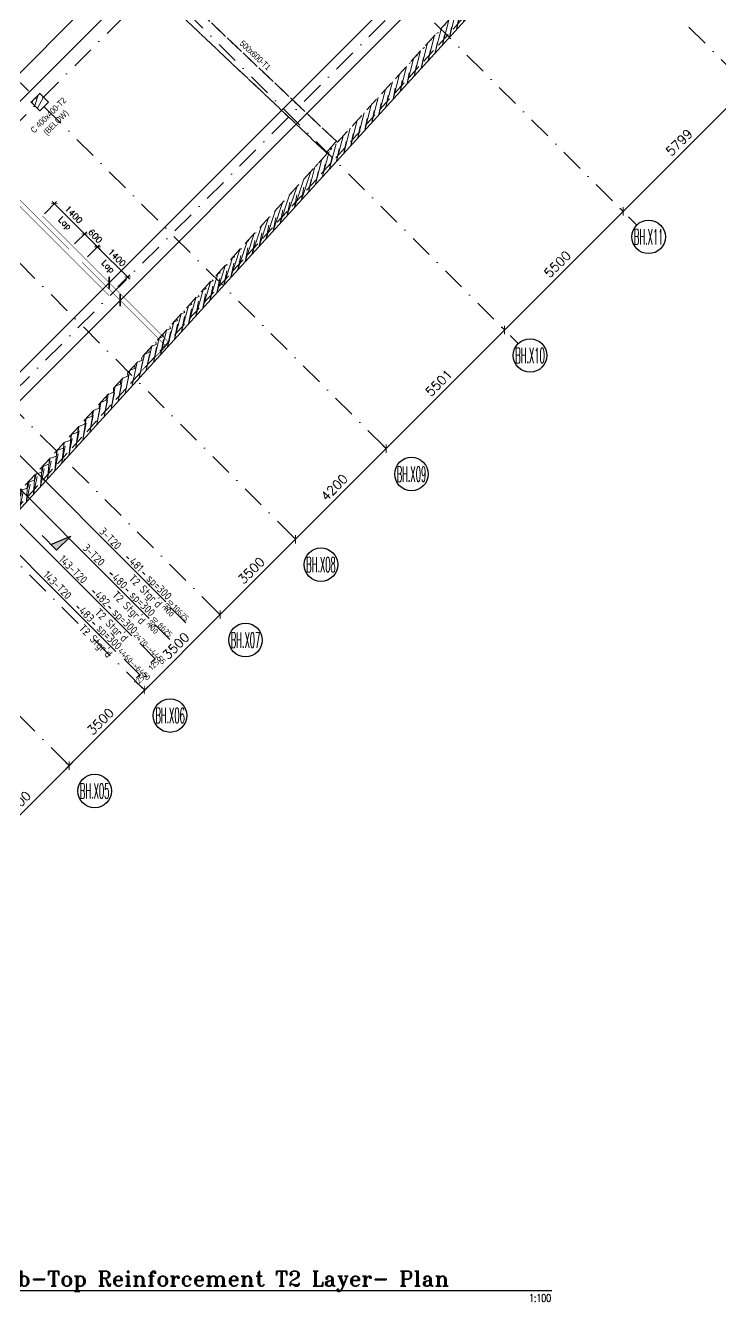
# Model space of a CAD drawing. Extents: x 660761725 to 1323371458, y 2734871439 to 5470067957.
# Drawn here: x 661769008 to 661791794, y 2735011059 to 2735053283 of the extents above; entities that cross this region are included whole.
import ezdxf
from ezdxf.enums import TextEntityAlignment as Align

# ---------------------------------------------------------------- set-up
doc = ezdxf.new("R2010")
doc.units = 0
for name, pattern in [('AXES', [1.95, 1.2, -0.25, 0.25, -0.25]), ('Hidden', [714.375, 476.25, -238.125]), ('sbp_axis_short', [10, 5, -2.5, 0, -2.5])]:
    doc.linetypes.add(name, pattern=pattern)
doc.layers.add('A-DETL', color=5, linetype='Continuous', lineweight=9, true_color=0x0000ff)
for name, color, linetype, lineweight in [('A-FLOR-PATT', 7, 'Continuous', 15), ('A-ROOF', 7, 'Continuous', 15), ('S-BEAM-IDEN', 2, 'Continuous', 9), ('S-COLS-IDEN', 7, 'Continuous', 9), ('S-GRID', 7, 'Continuous', 9), ('S-GRID-IDEN', 7, 'Continuous', 13)]:
    doc.layers.add(name, color=color, linetype=linetype, lineweight=lineweight)
for name, color, linetype in [('S-AXIS', 20, 'AXES'), ('S-DIMO', 100, 'Continuous'), ('S-RBAR-T16', 201, 'Continuous'), ('S-RBAR-T20', 10, 'Continuous'), ('S-RDIMO', 8, 'Continuous'), ('S-RSYMB', 7, 'Continuous'), ('S-SCEL-INDT', 222, 'Continuous'), ('S-SIMPLETEXT', 7, 'Continuous'), ('S-TXT', 3, 'Continuous'), ('S-TXT-B', 7, 'Continuous')]:
    doc.layers.add(name, color=color, linetype=linetype)
doc.styles.add('Arial Narrow_1', font='ARIALN.TTF', dxfattribs={"height": 199.9999999999998})
doc.styles.add('ARMACAD', font='isocp.shx')
doc.styles.add('ROMANS', font='romans.shx')
doc.styles.add('ROMANT', font='romant')
doc.dimstyles.new('S-DIMI-100', dxfattribs={"dimscale": 100, "dimtxt": 2, "dimasz": 1.5, "dimexe": 1, "dimexo": 1, "dimgap": 1, "dimtad": 1, "dimdec": 0, "dimzin": 12, "dimdsep": 46, "dimtxsty": 'ROMANS', "dimblk": 'ARCHTICK', "dimcen": 0.09, "dimdle": 1, "dimclrd": 8, "dimclre": 8, "dimclrt": 4, "dimadec": 0, "dimazin": 3, "dimtfac": 1, "dimtdec": 0, "dimtix": 1, "dimtmove": 1, "dimatfit": 3, "dimtolj": 1, "dimtzin": 0, "dimarcsym": 0})
doc.dimstyles.new('S-DIMO-100', dxfattribs={"dimscale": 100, "dimtxt": 3, "dimasz": 2, "dimexe": 1.5, "dimexo": 1.5, "dimgap": 1.5, "dimtad": 1, "dimdec": 0, "dimzin": 12, "dimdsep": 46, "dimtxsty": 'ROMANS', "dimblk": 'ARCHTICK', "dimcen": 0.09, "dimdle": 1.5, "dimclrd": 8, "dimclre": 8, "dimclrt": 4, "dimadec": 0, "dimazin": 3, "dimtfac": 1, "dimtdec": 0, "dimtix": 1, "dimtmove": 1, "dimatfit": 3, "dimfxl": 1, "dimtolj": 1, "dimtzin": 0, "dimarcsym": 0})
pattern_1 = [(74.99999999999999, (0, 0), (-153.3407249233896, 41.08752341002518), [])]

# ---------------------------------------------------------------- blocks, each defined once
blk = doc.blocks.new('_ARCHTICK')
at = {"color": 0, "linetype": 'ByBlock', "const_width": 0.15}
blk.add_lwpolyline([(-0.5, -0.5), (0.5, 0.5)], dxfattribs=at)
blk = doc.blocks.new('*D105')
at = {"layer": 'S-DIMO', "color": 8, "lineweight": -2, "transparency": 16777216}
for p, q in [((662674754.0790224, 2734543603.283851), (662670653.1521118, 2734539502.166811)), ((662674641.9498223, 2734543503.280735), (662674541.9469882, 2734543603.278934)), ((662670753.1495123, 2734539614.301164), (662670653.1471945, 2734539714.298845))]:
    blk.add_line(p, q, dxfattribs=at)
at = {"layer": 'S-DIMO', "color": 8, "lineweight": -2, "transparency": 16777216, "xscale": 200, "yscale": 200, "zscale": 200}
for p, rotation in [((662674648.0154641, 2734543497.215375), 45.00132815847456), ((662670759.2156703, 2734539608.235287), 225.0013281584746)]:
    blk.add_blockref('_ARCHTICK', p, dxfattribs=dict(at, rotation=rotation))
at = {"layer": 'S-DIMO', "color": 4, "transparency": 16777216, "insert": (662672491.478615, 2734541764.852448), "char_height": 300, "width": 199.5440968434552, "attachment_point": 5, "rotation": 45.00132815847457, "style": 'ROMANS'}
blk.add_mtext('\\A1;5500', dxfattribs=at)
blk = doc.blocks.new('*D106')
at = {"layer": 'S-DIMO', "color": 8, "lineweight": -2, "transparency": 16777216}
for p, q in [((662670865.278712, 2734539714.304279), (662666763.37868, 2734535612.214072)), ((662670753.1495123, 2734539614.301164), (662670653.146678, 2734539714.299362)), ((662666863.2801453, 2734535724.444356), (662666763.3737628, 2734535824.346107))]:
    blk.add_line(p, q, dxfattribs=at)
at = {"layer": 'S-DIMO', "color": 8, "lineweight": -2, "transparency": 16777216, "xscale": 200, "yscale": 200, "zscale": 200}
for p, rotation in [((662670759.2151537, 2734539608.235803), 45.00132815847456), ((662666869.4422386, 2734535718.282548), 225.0013281584746)]:
    blk.add_blockref('_ARCHTICK', p, dxfattribs=dict(at, rotation=rotation))
at = {"layer": 'S-DIMO', "color": 4, "transparency": 16777216, "insert": (662668602.1917437, 2734537875.386292), "char_height": 300, "width": 199.5440968434552, "attachment_point": 5, "rotation": 45.00132815847457, "style": 'ROMANS'}
blk.add_mtext('\\A1;5501', dxfattribs=at)
blk = doc.blocks.new('*D107')
at = {"layer": 'S-DIMO', "color": 8, "lineweight": -2, "transparency": 16777216}
for p, q in [((662666975.5054024, 2734535824.351418), (662663793.5986494, 2734532642.297144)), ((662666863.2801453, 2734535724.444356), (662666763.3733683, 2734535824.346501)), ((662663893.431664, 2734532754.595875), (662663793.5937319, 2734532854.429178))]:
    blk.add_line(p, q, dxfattribs=at)
at = {"layer": 'S-DIMO', "color": 8, "lineweight": -2, "transparency": 16777216, "xscale": 200, "yscale": 200, "zscale": 200}
for p, rotation in [((662666869.4418441, 2734535718.282943), 45.00132815847456), ((662663899.6622077, 2734532748.36562), 225.0013281584746)]:
    blk.add_blockref('_ARCHTICK', p, dxfattribs=dict(at, rotation=rotation))
at = {"layer": 'S-DIMO', "color": 4, "transparency": 16777216, "insert": (662665172.4150739, 2734534445.451398), "char_height": 300, "width": 199.5440968434552, "attachment_point": 5, "rotation": 45.00132815847457, "style": 'ROMANS'}
blk.add_mtext('\\A1;4200', dxfattribs=at)
blk = doc.blocks.new('*D108')
at = {"layer": 'S-DIMO', "color": 8, "lineweight": -2, "transparency": 16777216}
for p, q in [((662664005.7254373, 2734532854.434425), (662661318.7819568, 2734530167.366371)), ((662663893.431664, 2734532754.595875), (662663793.5934029, 2734532854.429507)), ((662661418.55793, 2734530279.72214), (662661318.7770395, 2734530379.498405))]:
    blk.add_line(p, q, dxfattribs=at)
at = {"layer": 'S-DIMO', "color": 8, "lineweight": -2, "transparency": 16777216, "xscale": 200, "yscale": 200, "zscale": 200}
for p, rotation in [((662663899.6618787, 2734532748.365949), 45.00132815847456), ((662661424.8455154, 2734530273.434847), 225.0013281584746)]:
    blk.add_blockref('_ARCHTICK', p, dxfattribs=dict(at, rotation=rotation))
at = {"layer": 'S-DIMO', "color": 4, "transparency": 16777216, "insert": (662662450.1167449, 2734531723.027515), "char_height": 300, "width": 199.5440968434552, "attachment_point": 5, "rotation": 45.00132815847457, "style": 'ROMANS'}
blk.add_mtext('\\A1;3500', dxfattribs=at)
blk = doc.blocks.new('*D109')
at = {"layer": 'S-DIMO', "color": 8, "lineweight": -2, "transparency": 16777216}
for p, q in [((662661530.908745, 2734530379.503651), (662658843.9652648, 2734527692.435597)), ((662661418.55793, 2734530279.72214), (662661318.7767109, 2734530379.498734)), ((662658943.6841958, 2734527804.848407), (662658843.9603475, 2734527904.567632))]:
    blk.add_line(p, q, dxfattribs=at)
at = {"layer": 'S-DIMO', "color": 8, "lineweight": -2, "transparency": 16777216, "xscale": 200, "yscale": 200, "zscale": 200}
for p, rotation in [((662661424.8451867, 2734530273.435175), 45.00132815847456), ((662658950.0288234, 2734527798.504073), 225.0013281584746)]:
    blk.add_blockref('_ARCHTICK', p, dxfattribs=dict(at, rotation=rotation))
at = {"layer": 'S-DIMO', "color": 4, "transparency": 16777216, "insert": (662659975.300053, 2734529248.096741), "char_height": 300, "width": 199.5440968434552, "attachment_point": 5, "rotation": 45.00132815847457, "style": 'ROMANS'}
blk.add_mtext('\\A1;3500', dxfattribs=at)
blk = doc.blocks.new('*D110')
at = {"layer": 'S-DIMO', "color": 8, "lineweight": -2, "transparency": 16777216}
for p, q in [((662659056.0920541, 2734527904.572876), (662656369.1485739, 2734525217.504823)), ((662658943.6841958, 2734527804.848407), (662658843.96002, 2734527904.567959)), ((662656468.8104615, 2734525329.974672), (662656369.1436564, 2734525429.636857))]:
    blk.add_line(p, q, dxfattribs=at)
at = {"layer": 'S-DIMO', "color": 8, "lineweight": -2, "transparency": 16777216, "xscale": 200, "yscale": 200, "zscale": 200}
for p, rotation in [((662658950.0284958, 2734527798.504401), 45.00132815847456), ((662656475.2121322, 2734525323.573298), 225.0013281584746)]:
    blk.add_blockref('_ARCHTICK', p, dxfattribs=dict(at, rotation=rotation))
at = {"layer": 'S-DIMO', "color": 4, "transparency": 16777216, "insert": (662657500.4833618, 2734526773.165967), "char_height": 300, "width": 199.5440968434552, "attachment_point": 5, "rotation": 45.00132815847457, "style": 'ROMANS'}
blk.add_mtext('\\A1;3500', dxfattribs=at)
blk = doc.blocks.new('*D111')
at = {"layer": 'S-DIMO', "color": 8, "lineweight": -2, "transparency": 16777216}
for p, q in [((662656581.2752955, 2734525429.642169), (662653399.3685427, 2734522247.587895)), ((662656468.8104615, 2734525329.974672), (662656369.1432611, 2734525429.637252)), ((662653498.9619807, 2734522360.126192), (662653399.3636252, 2734522459.71993))]:
    blk.add_line(p, q, dxfattribs=at)
at = {"layer": 'S-DIMO', "color": 8, "lineweight": -2, "transparency": 16777216, "xscale": 200, "yscale": 200, "zscale": 200}
for p, rotation in [((662656475.2117369, 2734525323.573694), 45.00132815847456), ((662653505.432101, 2734522353.656371), 225.0013281584746)]:
    blk.add_blockref('_ARCHTICK', p, dxfattribs=dict(at, rotation=rotation))
at = {"layer": 'S-DIMO', "color": 4, "transparency": 16777216, "insert": (662654778.1849672, 2734524050.74215), "char_height": 300, "width": 199.5440968434552, "attachment_point": 5, "rotation": 45.00132815847457, "style": 'ROMANS'}
blk.add_mtext('\\A1;4200', dxfattribs=at)
blk = doc.blocks.new('*D127')
at = {"layer": 'S-DIMO', "color": 8, "lineweight": -2, "transparency": 16777216}
for p, q in [((662678854.723641, 2734547703.922133), (662674542.0217499, 2734543391.221697)), ((662678742.590898, 2734547603.922844), (662678642.5916067, 2734547703.92217)), ((662674642.6979969, 2734543502.677485), (662674542.0217856, 2734543603.353731))]:
    blk.add_line(p, q, dxfattribs=at)
at = {"layer": 'S-DIMO', "color": 8, "lineweight": -2, "transparency": 16777216, "xscale": 200, "yscale": 200, "zscale": 200}
for p, rotation in [((662678748.657606, 2734547597.856134), 44.99999034024764), ((662674648.0877849, 2734543497.287696), 224.9999903402476)]:
    blk.add_blockref('_ARCHTICK', p, dxfattribs=dict(at, rotation=rotation))
at = {"layer": 'S-DIMO', "color": 4, "transparency": 16777216, "insert": (662676486.2406967, 2734545759.703985), "char_height": 300, "width": 199.5440968434552, "attachment_point": 5, "rotation": 44.999990340247656, "style": 'ROMANS'}
blk.add_mtext('\\A1;5799', dxfattribs=at)
blk = doc.blocks.new('*U1142')
at = {"layer": 'S-AXIS', "color": 3, "linetype": 'Continuous'}
blk.add_circle((0, 5.5), 5.5, dxfattribs=at)
at = {"layer": 'S-AXIS', "color": 3, "linetype": 'Continuous', "ltscale": 0.5, "style": 'ROMANT', "width": 0.4, "flags": 8}
blk.add_attdef('A', text='', height=5, dxfattribs=at).set_placement((0, 5.5), align=Align.MIDDLE_CENTER)
blk = doc.blocks.new('*U1141')
at = {"layer": 'S-SCEL-INDT'}
blk.add_line((-1.598034076772778e-05, -9.017526509425661), (-4.236298395894313e-05, 0), dxfattribs=at)
blk.add_lwpolyline([(-1.598034251388655e-05, -9.017526509426535), (-2.729673832266011e-05, -5.517526509764139), (8.74998401881464, -9.017498218424205), (-1.598034251388655e-05, -9.017526509426535)], dxfattribs=at)
blk.add_solid([(8.749984018815223, -9.017498218424496), (-1.598034076772778e-05, -9.017526509423043), (4.374978361036412, -7.267512364094754), (-2.729674239717861e-05, -5.517526509763265)], dxfattribs=at)
blk = doc.blocks.new('I am… Limitless.')
at = {"layer": 'S-SCEL-INDT', "xscale": 75.00000000000088, "yscale": 75.00000000000088, "zscale": 75.00000000000088, "rotation": 44.999843533023}
blk.add_blockref('*U1141', (662368372.2272542, 2734532864.760094), dxfattribs=at)
blk = doc.blocks.new('I am… Atomic.')
at = {"layer": 'A-FLOR-PATT', "transparency": 33554600}
h = blk.add_hatch(dxfattribs=at)
h.set_pattern_fill('ANSI31', color=8, scale=50, angle=30, style=0)
h.set_pattern_definition(pattern_1)
edge = h.paths.add_edge_path()
edge.add_line((662389967.6433319, 2734579123.010657), (662390007.8012236, 2734579503.468677))
edge.add_line((662342114.705975, 2734544592.546931), (662390007.8012234, 2734579503.468677))
edge.add_line((662363195.8073889, 2734559608.047176), (662389967.7690635, 2734579123.040917))
edge.add_line((662362417.6524743, 2734559040.823584), (662363719.8899552, 2734559990.06879))
edge.add_line((662346720.4841449, 2734547598.623516), (662362783.6519626, 2734559307.613063))
edge.add_line((662345821.5310795, 2734546943.346041), (662347578.010761, 2734548223.703842))
edge.add_line((662342292.6126368, 2734544370.997322), (662346307.4227723, 2734547297.529027))
edge.add_line((662325865.2845687, 2734528370.671522), (662342114.6925843, 2734544592.5523))
edge.add_line((662340490.7204528, 2734542572.157625), (662342149.9785906, 2734544228.604904))
edge.add_line((662339422.0417168, 2734541505.28928), (662341320.3495216, 2734543400.381265))
edge.add_line((662336597.6306283, 2734538685.662872), (662340136.8031961, 2734542218.839921))
edge.add_line((662332705.8949801, 2734534800.520002), (662336243.7133716, 2734538332.345168))
edge.add_line((662332253.0745114, 2734534348.466631), (662332782.9359009, 2734534877.430412))
edge.add_line((662326312.3910785, 2734528417.846987), (662332351.9776915, 2734534447.202265))
edge.add_line((662325865.2845687, 2734528370.671522), (662326312.3910785, 2734528417.846987))
h = blk.add_hatch(dxfattribs=at)
h.set_pattern_fill('ANSI31', color=8, scale=50, angle=30, style=0)
h.set_pattern_definition(pattern_1)
edge = h.paths.add_edge_path()
edge.add_line((662389967.6433319, 2734579123.010657), (662390007.8012236, 2734579503.468677))
edge.add_line((662390178.8400514, 2734578972.951882), (662393574.2351673, 2734576558.543434))
edge.add_line((662390389.9110394, 2734578822.862847), (662389967.7690635, 2734579123.040917))
edge.add_line((662401600.1085552, 2734571260.373601), (662390007.8012234, 2734579503.468677))
edge.add_line((662401045.2346829, 2734570742.112331), (662400996.5411683, 2734571280.666277))
edge.add_line((662400996.5411683, 2734571280.666277), (662391834.41239, 2734577795.702194))
edge.add_line((662401631.7932035, 2734570909.939), (662401600.1085552, 2734571260.373601))
edge.add_line((662398386.0115408, 2734568087.393885), (662401045.2346829, 2734570742.112331))
edge.add_line((662378065.801715, 2734545768.423274), (662383150.2610395, 2734551353.010825))
edge.add_line((662383150.2610395, 2734551353.010825), (662388234.7203641, 2734556937.598375))
edge.add_line((662388234.7203641, 2734556937.598375), (662393319.1796887, 2734562522.185926))
edge.add_line((662393319.1796887, 2734562522.185926), (662398403.6390133, 2734568106.773477))
edge.add_line((662377177.0145457, 2734544792.211362), (662378389.7704264, 2734546124.258873))
edge.add_line((662345219.5168241, 2734509691.243385), (662350637.7770958, 2734515642.46591))
edge.add_line((662350637.7770958, 2734515642.46591), (662356056.0373675, 2734521593.688435))
edge.add_line((662356056.0373675, 2734521593.688435), (662361474.2976393, 2734527544.91096))
edge.add_line((662361474.2976393, 2734527544.91096), (662366892.5579109, 2734533496.133485))
edge.add_line((662366892.5579109, 2734533496.133485), (662372310.8181826, 2734539447.35601))
edge.add_line((662372310.8181826, 2734539447.35601), (662377729.0784543, 2734545398.578536))
edge.add_line((662345267.5598451, 2734509156.384884), (662400082.3408674, 2734569362.972085))
edge.add_line((662401418.6805061, 2734570690.601139), (662400941.3227103, 2734570214.051982))
edge.add_line((662400082.3408674, 2734569362.972085), (662401631.7932035, 2734570909.939))
h = blk.add_hatch(dxfattribs=at)
h.set_pattern_fill('ANSI31', color=8, scale=50, angle=30, style=0)
h.set_pattern_definition(pattern_1)
edge = h.paths.add_edge_path()
edge.add_line((662345468.2720397, 2734510142.524049), (662345661.1307589, 2734509588.669044))
edge.add_line((662345219.5168241, 2734509691.243385), (662350637.7770958, 2734515642.46591))
edge.add_line((662350637.7770958, 2734515642.46591), (662356056.0373675, 2734521593.688435))
edge.add_line((662356056.0373675, 2734521593.688435), (662361474.2976393, 2734527544.91096))
edge.add_line((662361474.2976393, 2734527544.91096), (662366892.5579109, 2734533496.133485))
edge.add_line((662366892.5579109, 2734533496.133485), (662372310.8181826, 2734539447.35601))
edge.add_line((662372310.8181826, 2734539447.35601), (662377729.0784543, 2734545398.578536))
edge.add_line((662345267.5598451, 2734509156.384884), (662400082.3408674, 2734569362.972085))
h = blk.add_hatch(dxfattribs=at)
h.set_pattern_fill('ANSI31', color=8, scale=50, angle=30, style=0)
h.set_pattern_definition(pattern_1)
h.paths.add_polyline_path([(662368018.2940872, 2734547083.271142), (662368300.617474, 2734546800.468535), (662368583.4090011, 2734547083.25984), (662368301.0856143, 2734547366.062447)])
at = {"layer": 'A-DETL', "color": 8, "linetype": 'Hidden', "lineweight": 9}
for p, q in [((662399013.4511831, 2734568320.204953), (662345232.817815, 2734509249.488402)), ((662378030.5586636, 2734545796.742826), (662372369.9076654, 2734551148.681896)), ((662372372.3963819, 2734551151.358075), (662378065.801715, 2734545768.423274)), ((662372026.4536644, 2734550785.418594), (662377695.3699126, 2734545425.665033)), ((662377729.0784543, 2734545398.578536), (662372028.8346336, 2734550787.97891)), ((662368301.0856143, 2734547366.062447), (662368018.2940872, 2734547083.271142)), ((662368280.4742672, 2734547374.32055), (662368301.0856143, 2734547366.062447)), ((662368583.4090011, 2734547083.25984), (662368301.0856143, 2734547366.062447)), ((662367997.3403584, 2734547091.666423), (662368018.2940872, 2734547083.271142)), ((662368018.2940872, 2734547083.271142), (662368300.617474, 2734546800.468535)), ((662368300.617474, 2734546800.468535), (662368583.4090011, 2734547083.25984)), ((662368583.2922894, 2734547083.306602), (662368563.5968608, 2734547091.197734)), ((662368280.4629518, 2734546808.543607), (662368300.5007621, 2734546800.515296))]:
    blk.add_line(p, q, dxfattribs=at)
at = {"layer": 'A-DETL', "color": 8, "linetype": 'Hidden', "lineweight": 9, "flags": 128}
for points in [[(662378065.801715, 2734545768.423274), (662383150.2610395, 2734551353.010825), (662388234.7203641, 2734556937.598375), (662393319.1796887, 2734562522.185926), (662398403.6390133, 2734568106.773477)], [(662378030.5586636, 2734545796.742826), (662377982.6745564, 2734545743.731713), (662377934.790449, 2734545690.7206), (662377886.9063418, 2734545637.709486), (662377839.0222344, 2734545584.698373), (662377791.1381272, 2734545531.68726), (662377743.2540199, 2734545478.676146), (662377695.3699126, 2734545425.665033)], [(662378065.801715, 2734545768.423274), (662378054.0540313, 2734545777.863125), (662378042.3063474, 2734545787.302976), (662378030.5586636, 2734545796.742826)], [(662345219.5168241, 2734509691.243385), (662350637.7770958, 2734515642.46591), (662356056.0373675, 2734521593.688435), (662361474.2976393, 2734527544.91096), (662366892.5579109, 2734533496.133485), (662372310.8181826, 2734539447.35601), (662377729.0784543, 2734545398.578536)], [(662377695.3699126, 2734545425.665033), (662377706.6060932, 2734545416.6362), (662377717.8422737, 2734545407.607368), (662377729.0784543, 2734545398.578536)]]:
    blk.add_lwpolyline(points, dxfattribs=at)
at = {"layer": 'A-ROOF', "color": 8, "lineweight": 13}
blk.add_line((662345267.5598451, 2734509156.384884), (662400082.3408674, 2734569362.972085), dxfattribs=at)
at = {"layer": 'S-BEAM-IDEN', "color": 8, "insert": (662374974.9249395, 2734549129.078041), "char_height": 199.9999999999999, "width": 1539.239999999999, "attachment_point": 1, "rotation": 316.6069394098365, "style": 'Arial Narrow_1'}
blk.add_mtext('500x600-T1', dxfattribs=at)
at = {"layer": 'S-COLS-IDEN', "color": 8, "char_height": 199.9999999999998, "attachment_point": 1, "rotation": 44.99999999999995, "style": 'Arial Narrow_1'}
for s, insert, width in [('C 400x400-T2', (662367973.1445948, 2734546189.936835), 1819.830624999998), ('(BELOW)', (662368394.0941005, 2734546124.455801), 1218.564999999999)]:
    blk.add_mtext(s, dxfattribs=dict(at, insert=insert, width=width))
blk = doc.blocks.new('*D353')
at = {"layer": 'S-RBAR-T16', "color": 8, "lineweight": -2, "transparency": 16777216}
for p, q in [((661771034.3951735, 2735045705.355265), (661771432.1937845, 2735046103.153607)), ((661772422.1429694, 2735044971.782351), (661771290.7724283, 2735046103.153655)), ((661772024.3447405, 2735044715.405699), (661772422.1430169, 2735045113.203707))]:
    blk.add_line(p, q, dxfattribs=at)
at = {"layer": 'S-RBAR-T16', "color": 8, "lineweight": -2, "transparency": 16777216, "xscale": 150, "yscale": 150, "zscale": 150}
for p, rotation in [((661771361.4830825, 2735046032.442953), 134.9999806816024), ((661772351.432315, 2735045042.493053), 314.9999806816024)]:
    blk.add_blockref('_ARCHTICK', p, dxfattribs=dict(at, rotation=rotation))
at = {"layer": 'S-RBAR-T16', "color": 4, "transparency": 16777216, "char_height": 200, "attachment_point": 5, "rotation": 314.99998068160244, "style": 'ROMANS'}
for s, insert in [('\\A1;Lap', (661771691.4660608, 2735045372.476477)), ('\\A1;1400', (661771997.8791026, 2735045678.889312))]:
    blk.add_mtext(s, dxfattribs=dict(at, insert=insert))
blk = doc.blocks.new('*D354')
at = {"layer": 'S-RBAR-T16', "color": 8, "lineweight": -2, "transparency": 16777216}
for p, q in [((661769620.1816899, 2735047119.568761), (661770017.9803556, 2735047517.367158)), ((661771007.9293957, 2735046385.996047), (661769876.5589994, 2735047517.367206)), ((661770610.1311042, 2735046129.619332), (661771007.9294434, 2735046527.417403))]:
    blk.add_line(p, q, dxfattribs=at)
at = {"layer": 'S-RBAR-T16', "color": 8, "lineweight": -2, "transparency": 16777216, "xscale": 150, "yscale": 150, "zscale": 150}
for p, rotation in [((661769947.2696537, 2735047446.656504), 134.9999806816024), ((661770937.2187414, 2735046456.706749), 314.9999806816024)]:
    blk.add_blockref('_ARCHTICK', p, dxfattribs=dict(at, rotation=rotation))
at = {"layer": 'S-RBAR-T16', "color": 4, "transparency": 16777216, "char_height": 200, "attachment_point": 5, "rotation": 314.99998068160244, "style": 'ROMANS'}
for s, insert in [('\\A1;1400', (661770583.6656014, 2735047093.102935)), ('\\A1;Lap', (661770277.2525595, 2735046786.6901))]:
    blk.add_mtext(s, dxfattribs=dict(at, insert=insert))
blk = doc.blocks.new('*D355')
at = {"layer": 'S-RBAR-T16', "color": 8, "lineweight": -2, "transparency": 16777216}
for p, q in [((661770610.1311042, 2735046129.619332), (661771007.9297154, 2735046527.417675)), ((661770937.2190135, 2735046456.707021), (661770831.153032, 2735046562.773074)), ((661771361.4829388, 2735046032.442809), (661770937.2190135, 2735046456.707021)), ((661771034.3951735, 2735045705.355265), (661771432.1936407, 2735046103.153463)), ((661771361.4829388, 2735046032.442809), (661771467.5489202, 2735045926.376757))]:
    blk.add_line(p, q, dxfattribs=at)
at = {"layer": 'S-RBAR-T16', "color": 8, "lineweight": -2, "transparency": 16777216, "xscale": 150, "yscale": 150, "zscale": 150}
for p, rotation in [((661770937.2190135, 2735046456.707021), 314.9999806816024), ((661771361.4829388, 2735046032.442809), 134.9999806816024)]:
    blk.add_blockref('_ARCHTICK', p, dxfattribs=dict(at, rotation=rotation))
at = {"layer": 'S-RBAR-T16', "color": 4, "transparency": 16777216, "insert": (661771290.77238, 2735046385.996223), "char_height": 200, "attachment_point": 5, "rotation": 314.99998068160244, "style": 'ROMANS'}
blk.add_mtext('\\A1;600', dxfattribs=at)
blk = doc.blocks.new('*U483')
at = {"layer": 'S-TXT', "color": 2}
blk.add_line((-7.499999999822649, 0), (7.499999999822649, 0), dxfattribs=at)
at = {"layer": 'S-TXT'}
blk.add_circle((0, 0), 7.499999999822649, dxfattribs=at)
at = {"layer": 'S-TXT-B', "color": 3}
blk.add_line((7.499999999822649, -1.836970198677591e-15), (285.1395665673421, -3.129387380412875e-14), dxfattribs=at)
at = {"layer": 'S-TXT', "style": 'ROMANS', "width": 0.7499999997726263}
blk.add_text('SCALE', height=2.500000000509317, dxfattribs=at).set_placement((9.999999999763531, -3.500000000713044))
at = {"layer": 'S-TXT', "color": 7, "style": 'ROMANT', "flags": 8}
blk.add_attdef('01', text='', height=5.000000001018634, dxfattribs=at).set_placement((0, 3.750000000763976), align=Align.MIDDLE)
blk.add_attdef('PLAN', text='', height=5.000000001018634, dxfattribs=at).set_placement((9.909673645741805, -0.1666666667006211), align=Align.BOTTOM_LEFT)
at = {"layer": 'S-TXT', "style": 'ROMANS', "width": 0.6999999997953636, "flags": 8}
blk.add_attdef('-', text='', height=2.250000000458385, dxfattribs=at).set_placement((0, -2.264055869549338), align=Align.MIDDLE)
at = {"layer": 'S-TXT', "style": 'ROMANS', "width": 0.7499999997726263, "flags": 8}
blk.add_attdef('1:250', text='', height=2.500000000509317, dxfattribs=at).set_placement((284.9554498818661, -4.500000000916803), align=Align.BOTTOM_RIGHT)
blk = doc.blocks.new('cadf_10')
at = {"color": 1}
for p, q in [((-4.158496580606208, 1.201089783226742), (-5.644468778018359, 1.201089783226742)), ((4.158496580606207, 1.201089783226742), (5.644468778018359, 1.201089783226742))]:
    blk.add_line(p, q, dxfattribs=at)
at = {"style": 'ARMACAD'}
for tag, p in [('$COM1', (-10.93526643674234, 2.542619974829577)), ('$COM2', (-9.757982686735758, -5.302973364669228))]:
    blk.add_attdef(tag, text='', height=3.5, dxfattribs=at).set_placement(p, align=Align.BOTTOM_RIGHT)
at = {"color": 1, "style": 'ARMACAD'}
blk.add_attdef('$NUM', text='', height=3.5, dxfattribs=at).set_placement((0, 0), align=Align.CENTER)
blk = doc.blocks.new('*U656', base_point=(661776284.0842087, 2735036790.69677))
at = {"layer": 'S-RSYMB'}
blk.add_lwpolyline([(661776320.0121251, 2735036978.861372), (661776286.1094804, 2735037012.764954, -0.4142135623730951), (661776286.1096154, 2735037022.544156), (661776293.606168, 2735037030.040502, -0.4142135623730951), (661776303.3853703, 2735037030.040367), (661776784.0842087, 2735036549.327767)], format="xyb", dxfattribs=at)
at = {"layer": 'S-RSYMB', "style": 'ARMACAD'}
for tag, rotation, p in [('D1', 44.99920833306125, (661776208.5417354, 2735037107.610732)), ('D0', 314.9992082949373, (661776221.7423993, 2735036914.497006)), ('D2', 314.9991799284542, (661776625.0532333, 2735036871.000183))]:
    blk.add_attdef(tag, text='', height=180, rotation=rotation, dxfattribs=at).set_placement(p, align=Align.MIDDLE_CENTER)
blk = doc.blocks.new('*U657', base_point=(661777297.2538552, 2735037803.866358))
at = {"layer": 'S-RSYMB'}
blk.add_lwpolyline([(661777326.5718962, 2735038003.408462), (661777298.9065254, 2735038031.074597, -0.4142135623730951), (661777298.9066356, 2735038039.054661), (661777305.0240022, 2735038045.171858, -0.4142135623730951), (661777313.0040656, 2735038045.171748), (661777797.2538552, 2735037560.908187)], format="xyb", dxfattribs=at)
at = {"layer": 'S-RSYMB', "style": 'ARMACAD'}
for tag, rotation, p in [('D1', 44.99920833306125, (661777220.6491627, 2735038123.431663)), ('D0', 314.9992082949373, (661777231.4208072, 2735037935.925374)), ('D2', 314.9991853222938, (661777636.4473964, 2735037884.356091))]:
    blk.add_attdef(tag, text='', height=180, rotation=rotation, dxfattribs=at).set_placement(p, align=Align.MIDDLE_CENTER)
blk = doc.blocks.new('cadf_04')
at = {"color": 8, "const_width": 0.5000000000000002}
blk.add_lwpolyline([(1.414213560521603, 1.414213564246893), (-1.414213556796312, -1.414213556796312)], dxfattribs=at)
blk = doc.blocks.new('*U658', base_point=(661769776.9309362, 2735030283.543879))
at = {"layer": 'S-RSYMB'}
blk.add_lwpolyline([(661769558.1408648, 2735030606.877515), (661770054.0513139, 2735030110.977965, -0.4142135623730951), (661770054.051531, 2735030091.23239), (661769923.0322623, 2735029960.210242)], format="xyb", dxfattribs=at)
at = {"layer": 'S-RSYMB', "style": 'ARMACAD'}
for tag, rotation, p in [('D0', 315.0006296464438, (661769887.4124756, 2735030440.245914)), ('D1', 45.00062970546641, (661770069.8600701, 2735029944.40493))]:
    blk.add_attdef(tag, text='', height=180, rotation=rotation, dxfattribs=at).set_placement(p, align=Align.MIDDLE_CENTER)
blk = doc.blocks.new('*U659', base_point=(661769882.9474885, 2735030389.560425))
at = {"layer": 'S-RSYMB'}
blk.add_lwpolyline([(661769285.9145194, 2735030693.413668), (661769783.1011986, 2735030196.236372, -0.4142135623730951), (661769783.1013261, 2735030182.652766), (661769686.1575636, 2735030085.707182)], format="xyb", dxfattribs=at)
at = {"layer": 'S-RSYMB', "style": 'ARMACAD'}
for tag, rotation, p in [('D0', 315.0005407152622, (661769615.8243715, 2735030526.143067)), ('D1', 45.00053825160936, (661769815.9474885, 2735030052.863458))]:
    blk.add_attdef(tag, text='', height=180, rotation=rotation, dxfattribs=at).set_placement(p, align=Align.MIDDLE_CENTER)
blk = doc.blocks.new('I am… All Range.')
at = {"layer": 'S-GRID', "color": 8, "linetype": 'sbp_axis_short', "lineweight": 13, "ltscale": 150}
for p, q in [((662622712.44625, 2734514326.959595), (662688816.0170653, 2734580430.53041)), ((662627061.1529542, 2734509978.252891), (662693164.7237693, 2734576081.823706)), ((662656650.5753036, 2734569695.938403), (662679193.2130787, 2734547153.300627)), ((662652549.4973798, 2734565594.860479), (662675093.4908426, 2734543051.956323)), ((662638694.7375193, 2734563892.988339), (662667314.0845935, 2734535273.641264)), ((662648660.6112016, 2734561705.974301), (662671204.6017749, 2734539163.067255)), ((662635724.8890384, 2734560923.139858), (662664344.2237372, 2734532303.805159)), ((662633250.0153042, 2734558448.266124), (662661869.4970862, 2734529828.784341)), ((662630775.1415697, 2734555973.392389), (662659394.7554803, 2734527353.778479)), ((662628300.2678357, 2734553498.518655), (662656919.881746, 2734524878.904745))]:
    blk.add_line(p, q, dxfattribs=at)
at = {"layer": 'S-GRID-IDEN', "color": 9}
ref = blk.add_blockref('*U1142', (662675482.4074033, 2734542113.055425), dxfattribs=dict(at, xscale=100.0000000000075, yscale=100, zscale=100.0000000000028, rotation=359.9999999381469))
ref.add_attrib('A', 'BH.X11', dxfattribs={"layer": 'S-AXIS', "color": 3, "linetype": 'Continuous', "ltscale": 0.5, "height": 499.9999999999999, "rotation": 359.9999999381469, "style": 'ROMANT', "width": 0.4000000000000299}).set_placement((662675482.407404, 2734542663.055425), align=Align.MIDDLE_CENTER)
ref = blk.add_blockref('*U1142', (662671593.5183631, 2734538224.166385), dxfattribs=dict(at, xscale=100.0000000000075, yscale=100, zscale=100.0000000000028, rotation=359.9999999381469))
ref.add_attrib('A', 'BH.X10', dxfattribs={"layer": 'S-AXIS', "color": 3, "linetype": 'Continuous', "ltscale": 0.5, "height": 499.9999999999999, "rotation": 359.9999999381469, "style": 'ROMANT', "width": 0.4000000000000299}).set_placement((662671593.5183637, 2734538774.166384), align=Align.MIDDLE_CENTER)
ref = blk.add_blockref('*U1142', (662667703.0011817, 2734534334.740394), dxfattribs=dict(at, xscale=100.0000000000075, yscale=100, zscale=100.0000000000028, rotation=359.9999999381469))
ref.add_attrib('A', 'BH.X09', dxfattribs={"layer": 'S-AXIS', "color": 3, "linetype": 'Continuous', "ltscale": 0.5, "height": 499.9999999999999, "rotation": 359.9999999381469, "style": 'ROMANT', "width": 0.4000000000000299}).set_placement((662667703.0011823, 2734534884.740393), align=Align.MIDDLE_CENTER)
ref = blk.add_blockref('*U1142', (662664733.1403254, 2734531364.904288), dxfattribs=dict(at, xscale=100.0000000000075, yscale=100, zscale=100.0000000000028, rotation=359.9999999381469))
ref.add_attrib('A', 'BH.X08', dxfattribs={"layer": 'S-AXIS', "color": 3, "linetype": 'Continuous', "ltscale": 0.5, "height": 499.9999999999999, "rotation": 359.9999999381469, "style": 'ROMANT', "width": 0.4000000000000299}).set_placement((662664733.140326, 2734531914.904288), align=Align.MIDDLE_CENTER)
ref = blk.add_blockref('*U1142', (662662258.4136744, 2734528889.883471), dxfattribs=dict(at, xscale=100.0000000000075, yscale=100, zscale=100.0000000000028, rotation=359.9999999381469))
ref.add_attrib('A', 'BH.X07', dxfattribs={"layer": 'S-AXIS', "color": 3, "linetype": 'Continuous', "ltscale": 0.5, "height": 499.9999999999999, "rotation": 359.9999999381469, "style": 'ROMANT', "width": 0.4000000000000299}).set_placement((662662258.413675, 2734529439.883471), align=Align.MIDDLE_CENTER)
ref = blk.add_blockref('*U1142', (662659783.6720685, 2734526414.877609), dxfattribs=dict(at, xscale=100.0000000000075, yscale=100, zscale=100.0000000000028, rotation=359.9999999381469))
ref.add_attrib('A', 'BH.X06', dxfattribs={"layer": 'S-AXIS', "color": 3, "linetype": 'Continuous', "ltscale": 0.5, "height": 499.9999999999999, "rotation": 359.9999999381469, "style": 'ROMANT', "width": 0.4000000000000299}).set_placement((662659783.6720691, 2734526964.877608), align=Align.MIDDLE_CENTER)
ref = blk.add_blockref('*U1142', (662657308.7983342, 2734523940.003874), dxfattribs=dict(at, xscale=100.0000000000075, yscale=100, zscale=100.0000000000028, rotation=359.9999999381469))
ref.add_attrib('A', 'BH.X05', dxfattribs={"layer": 'S-AXIS', "color": 3, "linetype": 'Continuous', "ltscale": 0.5, "height": 499.9999999999999, "rotation": 359.9999999381469, "style": 'ROMANT', "width": 0.4000000000000299}).set_placement((662657308.7983348, 2734524490.003874), align=Align.MIDDLE_CENTER)
at = {"layer": 'S-DIMO', "color": 3}
for base, p1, p2, angle, picture, middle in [((662674648.0877849, 2734543497.287696), (662678848.6568973, 2734547497.856809), (662674748.7639962, 2734543396.611451), 44.99999034024766, '*D127', (662676486.2406967, 2734545759.703985)), ((662670759.2156703, 2734539608.235287), (662674748.018298, 2734543397.217177), (662670859.2179883, 2734539508.237605), 45.00132815847456, '*D105', (662672491.478615, 2734541764.852448)), ((662666869.4422386, 2734535718.282548), (662670859.2179883, 2734539508.237605), (662666969.3486209, 2734535618.380797), 45.00132815847456, '*D106', (662668602.1917437, 2734537875.386292)), ((662663899.6622077, 2734532748.36562), (662666969.3486209, 2734535618.380797), (662663999.5001398, 2734532648.532316), 45.00132815847456, '*D107', (662665172.4150739, 2734534445.451398)), ((662661424.8455154, 2734530273.434847), (662663999.5001398, 2734532648.532316), (662661524.6264057, 2734530173.658582), 45.00132815847456, '*D108', (662662450.1167449, 2734531723.027515)), ((662658950.0288234, 2734527798.504073), (662661524.6264057, 2734530173.658582), (662659049.7526716, 2734527698.784848), 45.00132815847456, '*D109', (662659975.300053, 2734529248.096741)), ((662656475.2121322, 2734525323.573298), (662659049.7526716, 2734527698.784848), (662656574.8789375, 2734525223.911114), 45.00132815847456, '*D110', (662657500.4833618, 2734526773.165967)), ((662653505.432101, 2734522353.656371), (662656574.8789375, 2734525223.911114), (662653605.0304564, 2734522254.062633), 45.00132815847456, '*D111', (662654778.1849672, 2734524050.74215))]:
    dim = blk.add_linear_dim(base=base, p1=p1, p2=p2, angle=angle, dimstyle='S-DIMO-100', dxfattribs=at)
    dim.commit()
    dim.dimension.update_dxf_attribs({"geometry": picture, "text_midpoint": middle})

msp = doc.modelspace()

# ---------------------------------------------------------------- linework, layer by layer
at = {"layer": 'S-RBAR-T20', "linetype": 'Hidden', "const_width": 16}
for points in [[(661763957.5921769, 2735052428.7171), (661770432.9909052, 2735045953.133444)], [(661765265.7863443, 2735050908.481957), (661771741.1852181, 2735044432.898157)]]:
    msp.add_lwpolyline(points, dxfattribs=at)
for points in [[(661769549.1266164, 2735047049.170331), (661773654.5165691, 2735042943.857897, -0.4142135623730951), (661773654.5177217, 2735042821.17487), (661772840.4692669, 2735042007.109961)], [(661770857.3317091, 2735045528.946114), (661773553.4676628, 2735042832.869417, -0.4142135623730951), (661773553.4690113, 2735042710.186391), (661772677.9036614, 2735041834.601797)]]:
    msp.add_lwpolyline(points, format="xyb", dxfattribs=at)
at = {"layer": 'S-RDIMO'}
for p, q in [((661788616.5770352, 2735071543.050987), (661761924.8927772, 2735044851.368295)), ((661788977.5868919, 2735070970.027205), (661762285.5222929, 2735044278.724865)), ((661793523.2516251, 2735066636.397686), (661763526.6472238, 2735036639.795043)), ((661793884.178321, 2735066063.315761), (661763887.9654955, 2735036066.443646)), ((661766788.8007804, 2735038967.27876), (661772483.3118591, 2735033272.767346))]:
    msp.add_line(p, q, dxfattribs=at)
for points in [[(661764483.9329158, 2735043505.495481), (661767332.0743023, 2735040657.353927, -1), (661767544.2063304, 2735040445.221886), (661767799.3648585, 2735040190.063344, -1), (661768011.4968866, 2735039977.931303), (661773599.9862193, 2735034389.441642)], [(661764743.0157751, 2735042159.449165), (661766788.5925817, 2735040113.872239, -1), (661767000.7246099, 2735039901.740198), (661767255.8891263, 2735039646.575666, -1), (661767468.0211544, 2735039434.443625), (661773056.5044985, 2735033845.959954)], [(661765804.8812183, 2735038918.028904), (661766166.1237566, 2735038556.786345, -1), (661766378.2557847, 2735038344.654304), (661771966.7271204, 2735032756.182639)]]:
    msp.add_lwpolyline(points, format="xyb", dxfattribs=at)

# ---------------------------------------------------------------- block references
at = {"layer": 'S-AXIS'}
for name, p in [('I am… All Range.', (-886040.414914608, 503695.4297404289)), ('I am… Atomic.', (-598829.7953836918, 503695.4297404289)), ('I am… Limitless.', (-598829.7953836918, 503695.4297404289))]:
    msp.add_blockref(name, p, dxfattribs=at)
ref = msp.add_blockref('*U483', (661757749.0433433, 2735011809.330571), dxfattribs=dict(at, xscale=100, yscale=100, zscale=100))
ref.add_attrib('01', 'A', dxfattribs={"layer": 'S-TXT', "color": 7, "height": 500.0000001018634, "style": 'ROMANT'}).set_placement((661757749.0433433, 2735012184.330571), align=Align.MIDDLE)
ref.add_attrib('PLAN', 'Zone 6-Level 5-Rebar-Slab-Top Reinforcement T2 Layer- Plan ', dxfattribs={"layer": 'S-TXT', "color": 7, "height": 500.0000001018634, "style": 'ROMANT'}).set_placement((661758740.0107079, 2735011792.663904), align=Align.BOTTOM_LEFT)
ref.add_attrib('-', '-', dxfattribs={"layer": 'S-TXT', "height": 225.0000000458385, "style": 'ROMANS', "width": 0.6999999997953636}).set_placement((661757749.0433433, 2735011582.924984), align=Align.MIDDLE)
ref.add_attrib('1:250', '1:100', dxfattribs={"layer": 'S-TXT', "height": 250.0000000509317, "style": 'ROMANS', "width": 0.7499999997726263}).set_placement((661786244.5883315, 2735011359.330571), align=Align.BOTTOM_RIGHT)
at = {"layer": 'S-RDIMO', "xscale": 100, "yscale": 100, "zscale": 100}
for p, rotation in [((661771742.5955136, 2735044855.742851), 224.9999983186289), ((661772103.823245, 2735044282.481973), 225.000629648745)]:
    msp.add_blockref('cadf_04', p, dxfattribs=dict(at, rotation=rotation))
at = {"layer": 'S-RSYMB'}
for name, p, values in [('*U657', (661773754.9478009, 2735033947.92296, 1e-08), {'D0': '700', 'D1': '330', 'D2': '10625'}), ('*U656', (661773240.0095643, 2735033393.899205, 1e-08), {'D0': '700', 'D1': '330', 'D2': '8625'}), ('*U658', (661772965.0529244, 2735032708.158306, -1e-08), {'D0': '2470->4455', 'D1': '1250'}), ('*U659', (661772838.8805153, 2735032204.89284, -1e-08), {'D0': '4460->6450', 'D1': '1250'})]:
    msp.add_blockref(name, p, dxfattribs=at).add_auto_attribs(values)
at = {"layer": 'S-SIMPLETEXT'}
ref = msp.add_blockref('cadf_10', (661772550.3969822, 2735035518.580456), dxfattribs=dict(at, xscale=74.99999998083516, yscale=75, zscale=75, rotation=314.9999983257133))
ref.add_attrib('$NUM', '481', dxfattribs={"color": 1, "height": 262.5, "rotation": 315, "style": 'ARMACAD', "flags": 2}).set_placement((661772550.3969822, 2735035518.580456), align=Align.CENTER)
ref.add_attrib('$COM1', '3-T20         sp=300', dxfattribs={"height": 262.5, "rotation": 315, "style": 'ARMACAD', "flags": 2}).set_placement((661773639.7609769, 2735034429.216398), align=Align.RIGHT)
ref = msp.add_blockref('cadf_10', (661772006.9152614, 2735034975.098768), dxfattribs=dict(at, xscale=74.99999998083516, yscale=75, zscale=75, rotation=314.9999983257133))
ref.add_attrib('$NUM', '480', dxfattribs={"color": 1, "height": 262.5, "rotation": 315, "style": 'ARMACAD', "flags": 2}).set_placement((661772006.9152614, 2735034975.098768), align=Align.CENTER)
ref.add_attrib('$COM1', '3-T20         sp=300', dxfattribs={"height": 262.5, "rotation": 315, "style": 'ARMACAD', "flags": 2}).set_placement((661773096.2792561, 2735033885.734709), align=Align.RIGHT)
ref = msp.add_blockref('cadf_10', (661771433.7226219, 2735034401.906161), dxfattribs=dict(at, xscale=74.99999998083516, yscale=75, zscale=75, rotation=314.9999983257133))
ref.add_attrib('$NUM', '482', dxfattribs={"color": 1, "height": 262.5, "rotation": 315, "style": 'ARMACAD', "flags": 2}).set_placement((661771433.7226219, 2735034401.906161), align=Align.CENTER)
ref.add_attrib('$COM1', '143-T20         sp=300', dxfattribs={"height": 262.5, "rotation": 315, "style": 'ARMACAD', "flags": 2}).set_placement((661772523.0866166, 2735033312.542102), align=Align.RIGHT)
ref = msp.add_blockref('cadf_10', (661770917.1378834, 2735033885.321453), dxfattribs=dict(at, xscale=74.99999998083516, yscale=75, zscale=75, rotation=314.9999983257133))
ref.add_attrib('$NUM', '483', dxfattribs={"color": 1, "height": 262.5, "rotation": 315, "style": 'ARMACAD', "flags": 2}).set_placement((661770917.1378834, 2735033885.321453), align=Align.CENTER)
ref.add_attrib('$COM1', '143-T20         sp=300', dxfattribs={"height": 262.5, "rotation": 315, "style": 'ARMACAD', "flags": 2}).set_placement((661772006.5018781, 2735032795.957395), align=Align.RIGHT)

# ---------------------------------------------------------------- texts
at = {"layer": 'S-SIMPLETEXT', "style": 'ARMACAD'}
for p in [(661773325.1169049, 2735034171.282983), (661772781.6351831, 2735033627.801294), (661772208.442543, 2735033054.608689), (661771691.8578044, 2735032538.023982)]:
    msp.add_text("T2 Stgr'd", height=262.4999999999999, rotation=315, dxfattribs=at).set_placement(p, align=Align.RIGHT)

# ---------------------------------------------------------------- dimensions: what is measured, and where the dimension line sits
at = {"layer": 'S-RBAR-T16'}
for base, p1, p2, picture, middle in [((661769947.2696537, 2735047446.656504), (661770539.4204023, 2735046058.908678), (661769549.4709878, 2735047048.858107), '*D354', (661770442.2441975, 2735046951.681626)), ((661771361.4830825, 2735046032.442953), (661771953.6340383, 2735044644.695045), (661770963.6844714, 2735045634.64461), '*D353', (661771856.4576987, 2735045537.468003))]:
    dim = msp.add_linear_dim(base=base, p1=p1, p2=p2, angle=314.9999806816024, text='<>\\XLap', dimstyle='S-DIMI-100', dxfattribs=at)
    dim.commit()
    dim.dimension.update_dxf_attribs({"geometry": picture, "text_midpoint": middle})
dim = msp.add_linear_dim(base=(661770937.2190135, 2735046456.707021), p1=(661770963.6844714, 2735045634.64461), p2=(661770539.4204023, 2735046058.908678), angle=314.9999806816024, dimstyle='S-DIMI-100', dxfattribs=at)
dim.commit()
dim.dimension.update_dxf_attribs({"geometry": '*D355', "text_midpoint": (661771290.77238, 2735046385.996223)})

doc.saveas('drawing.dxf')
